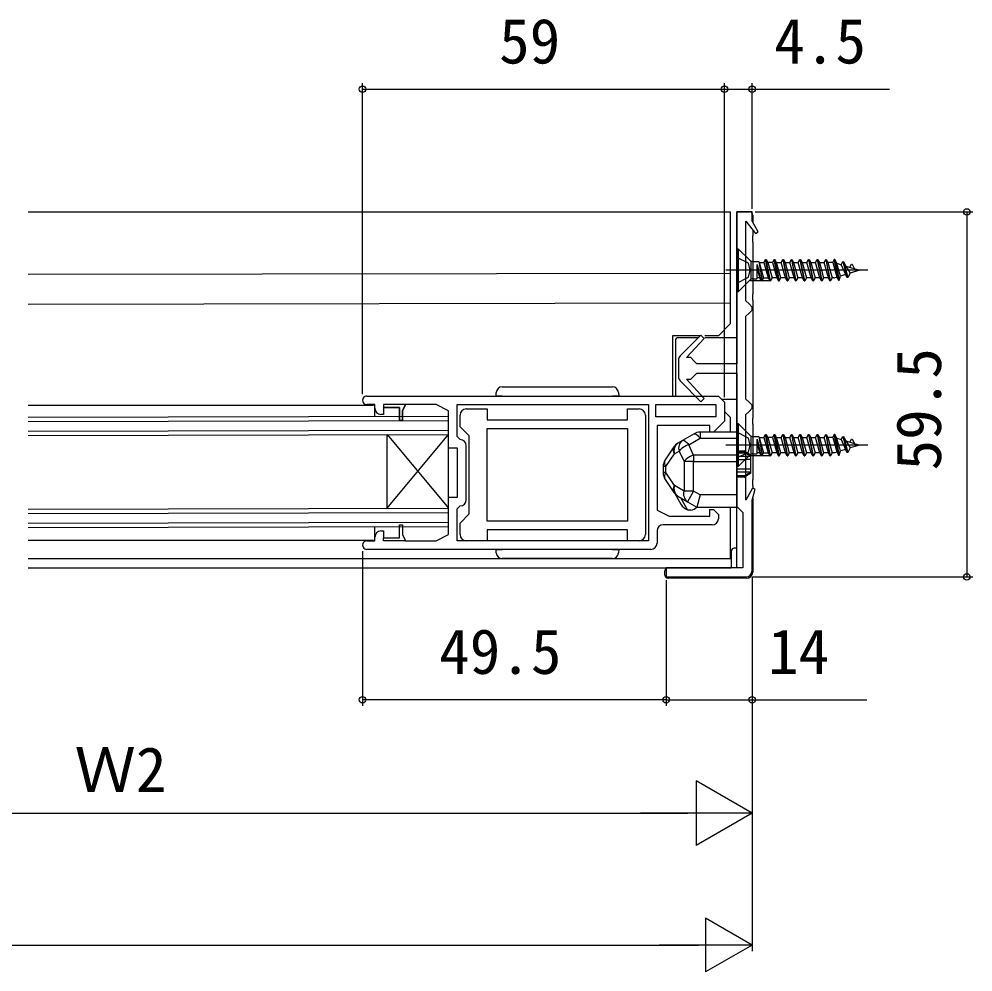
# Model space of a CAD drawing. Units: millimetres, scale not verified. Extents: x -438 to 438, y -652 to 648.
# Drawn here: x -107 to 48.5, y -316.4 to -161.1 of the extents above; entities that cross this region are included whole.
import ezdxf
from ezdxf.enums import TextEntityAlignment as Align

# ---------------------------------------------------------------- set-up
doc = ezdxf.new("R2010")
doc.units = ezdxf.units.MM
doc.header["$LTSCALE"] = 4
for name, color, linetype in [('0-2_YKK_11', 7, 'Continuous'), ('0-3_YKK_12', 2, 'Continuous'), ('0-4_YKK_13', 4, 'Continuous'), ('0-6_YKK_D', 6, 'Continuous')]:
    doc.layers.add(name, color=color, linetype=linetype)
doc.styles.add('ＭＳ ゴシック', font='')
doc.styles.get('ＭＳ ゴシック').set_extended_font_data('MS Gothic')

msp = doc.modelspace()

# ---------------------------------------------------------------- linework, layer by layer
at = {"layer": '0-2_YKK_11'}
for p, q in [((10, -250.5), (10, -192.5)), ((0.5, -216.659), (0.5, -219.341)), ((-4.9, -225.6), (-4.9, -245.1)), ((-34.1, -239.4), (-34.1, -230.6)), ((6, -243.5), (-2, -243.5)), ((-3, -244.5), (-3, -246.5)), ((-4, -247.5), (-50.3, -247.5))]:
    msp.add_line(p, q, dxfattribs=at)
for points in [[(10, -192.5), (10, -217.25), (3.5, -217.25), (3, -216.75), (2.5, -216.25), (1.782, -216.25), (4.696, -213.119), (4.118, -212.566), (0.787, -215.958)], [(12.5, -251), (12.5, -239.5), (12.998, -237.691), (12.541, -237.511), (11.5, -239.5), (11.5, -225.5), (12, -225), (12.5, -224.5), (12.5, -224), (12, -223.5), (11.5, -223), (11.5, -209.5), (12, -209), (12.5, -208.5), (12.5, -208), (12, -207.5), (11.5, -207), (11.5, -194), (13.064, -196.018), (13.477, -195.744), (12.5, -194), (12.5, -192.5), (10, -192.5)], [(0.787, -220.042), (4.118, -223.434), (4.696, -222.881), (1.782, -219.75), (2.5, -219.75), (3, -219.25), (3.5, -218.75), (10, -218.75), (10, -240.5), (10.5, -241), (11, -241.5), (11, -250.5), (-1.5, -250.5), (-1.5, -252), (11.5, -252)], [(-50.3, -222.5), (7, -222.5), (8, -223.5), (8, -226.6), (6.2, -228.4), (5.6, -228.4), (5.6, -227.3), (-3, -227.3), (-3, -241.1), (-1, -242.1), (5.6, -242.1), (5.6, -241), (6.2, -241), (7, -241.8), (7, -242.5)], [(-49, -224.5), (-49, -223.9), (-50.3, -223.9)], [(-48, -244.5), (-47.6, -244.5), (-47.6, -245.6), (-45, -245.6), (-45, -243.5), (-44.5, -243.5), (-44.5, -245.1), (-44, -246.1), (-39, -246.1), (-37, -245.1), (-37, -239), (-35.5, -239), (-35.5, -231), (-37, -231), (-37, -224.9), (-39, -223.9), (-44, -223.9), (-44.5, -224.9), (-44.5, -226.5), (-45, -226.5), (-45, -224.4), (-47.6, -224.4), (-47.6, -225.5), (-48, -225.5)], [(-35.6, -223.9), (-4.4, -223.9), (-4.4, -246.1), (-35.6, -246.1), (-35.6, -240.9), (-35.1, -240.4)], [(-35.1, -229.6), (-35.6, -229.1), (-35.6, -223.9)], [(-34.1, -224.6), (-30.7, -224.6), (-30.7, -226.4)], [(-30.7, -226.4), (-7.8, -226.4), (-7.8, -224.6), (-5.9, -224.6)], [(-35.1, -245.1), (-35.1, -243.2), (-33.6, -241.7), (-33.6, -229), (-35.1, -227.5), (-35.1, -225.6)], [(-50.3, -246.1), (-49, -246.1), (-49, -245.5)], [(-5.9, -246.1), (-7.8, -246.1), (-7.8, -244.3), (-30.7, -244.3), (-30.7, -246.1), (-34.1, -246.1)]]:
    msp.add_lwpolyline(points, dxfattribs=at)
for points in [[(-44, -223.9), (-47.6, -223.9), (-47.6, -224.4), (-45, -224.4), (-45, -226.5), (-44.5, -226.5), (-44.5, -224.9)], [(-3.2, -223.9), (6.6, -223.9), (6.6, -225.9), (-3.2, -225.9)], [(-30.7, -227.8), (-7.8, -227.8), (-7.8, -242.9), (-30.7, -242.9)], [(-44, -246.1), (-47.6, -246.1), (-47.6, -245.6), (-45, -245.6), (-45, -243.5), (-44.5, -243.5), (-44.5, -245.1)]]:
    msp.add_lwpolyline(points, close=True, dxfattribs=at)
for centre, radius, start, end in [((1.5, -216.659), 1, 135.51576, 180.00003), ((1.5, -219.341), 1, 179.99997, 224.48424), ((-50.3, -223.2), 0.7, 89.99999, 270.00001), ((-48, -224.5), 1, 180.00001, 269.99999), ((-34.1, -225.6), 1, 90.00001, 179.99999), ((-5.9, -225.6), 1, 0.00001, 89.99999), ((-35.1, -230.6), 1, 0.00001, 89.99999), ((-35.1, -239.4), 1, 270.00001, 359.99999), ((6, -242.5), 1, 270.00001, 359.99999), ((-2, -244.5), 1, 90.00001, 179.99999), ((-48, -245.5), 1, 90.00001, 179.99999), ((-34.1, -245.1), 1, 180.00001, 269.99999), ((-5.9, -245.1), 1, 270.00001, 359.99999), ((-50.3, -246.8), 0.7, 89.99999, 270.00001), ((-4, -246.5), 1, 270.00001, 359.99999), ((11.5, -251), 1, 270.00001, 359.99999)]:
    msp.add_arc(centre, radius, start, end, dxfattribs=at)
at = {"layer": '0-3_YKK_12'}
for p, q in [((-105.5, -192.5), (9, -192.5)), ((9, -210.7), (9, -192.5)), ((-105.5, -202.635), (9, -202.5)), ((9, -207.381), (-105.5, -207.566)), ((7, -212.7), (9, -210.7)), ((7, -212.7), (4.771, -212.7)), ((-105.5, -224.002), (-49.2, -224)), ((-49.001, -225.805), (-49, -224.385)), ((8, -225), (9, -226)), ((-105.5, -225.946), (-37, -225.775)), ((-105.5, -226.646), (-37, -226.475)), ((-37, -243.775), (-37, -225.775)), ((9, -228.4), (9, -226)), ((-105.5, -228.246), (-37, -228.075)), ((-105.5, -228.946), (-37, -228.775)), ((-47, -240.8), (-37, -228.775)), ((-47, -240.8), (-47, -228.8)), ((-47, -228.8), (-37, -240.775)), ((-105.5, -240.946), (-37, -240.775)), ((9, -249), (9, -240.6)), ((-105.5, -241.646), (-37, -241.475)), ((-105.5, -243.244), (-37, -243.075)), ((-105.5, -243.946), (-37, -243.775)), ((-49, -245.608), (-49, -243.805)), ((-105.5, -246.002), (-49.203, -246.002)), ((-105.5, -249), (9, -249)), ((-105.5, -250.5), (-0.924, -250.5))]:
    msp.add_line(p, q, dxfattribs=at)
msp.add_lwpolyline([(3.987, -212.7), (-0.5, -212.7), (-0.5, -222.499)], dxfattribs=at)
at = {"layer": '0-4_YKK_13'}
for p, q in [((10, -213), (10, -192.5)), ((10, -192.5), (12.1, -192.5)), ((12.6, -193), (12.6, -194.178)), ((12.6, -195.419), (12.6, -196.4)), ((12.6, -197.4), (12.6, -196.4)), ((12.6, -197.4), (12.6, -205.9)), ((12.116, -200.366), (10.25, -198.5)), ((26.6, -203.631), (25.9, -200.25)), ((26, -200.25), (26.7, -203.631)), ((27.3, -200.583), (28, -203.203)), ((27.4, -200.583), (28.1, -203.203)), ((31.347, -202), (8.212, -202)), ((12.35, -203.4), (12.35, -200.6)), ((13.35, -201.878), (13.735, -203.24)), ((13.582, -200.6), (14.119, -203.714)), ((13.666, -200.76), (14.366, -203.24)), ((14.435, -200.76), (15.135, -203.24)), ((25.635, -200.76), (26.335, -203.121)), ((27.035, -201.093), (27.735, -202.693)), ((27.785, -201.323), (28.485, -202.463)), ((10.25, -205.5), (12.116, -203.634)), ((16.535, -203.24), (15.766, -203.24)), ((17.935, -203.24), (17.166, -203.24)), ((19.335, -203.24), (18.566, -203.24)), ((20.735, -203.24), (19.966, -203.24)), ((22.135, -203.24), (21.366, -203.24)), ((23.535, -203.24), (22.766, -203.24)), ((24.935, -203.24), (24.166, -203.24)), ((25.825, -203.24), (25.566, -203.24)), ((15.294, -203.75), (12.165, -203.75)), ((15.4, -203.75), (15.5, -203.75)), ((16.8, -203.75), (16.9, -203.75)), ((18.2, -203.75), (18.3, -203.75)), ((19.6, -203.75), (19.7, -203.75)), ((21, -203.75), (21.1, -203.75)), ((22.4, -203.75), (22.5, -203.75)), ((23.8, -203.75), (23.9, -203.75)), ((25.2, -203.75), (25.3, -203.75)), ((12.6, -206.9), (12.6, -205.9)), ((12.6, -206.9), (12.6, -226.1)), ((3.692, -213), (0.5, -213)), ((10, -213), (4.771, -213)), ((0, -213.5), (0, -216.207)), ((0, -216.207), (0, -219.793)), ((0, -219.793), (0, -222.499)), ((-29.25, -222.5), (-29.221, -221.947)), ((-28.222, -221), (-10.278, -221)), ((-28.251, -222.5), (-29.25, -222.5)), ((-28.251, -222.5), (-10.249, -222.5)), ((7.501, -223), (10, -223)), ((10, -228.399), (10, -223)), ((12.116, -228.866), (10.25, -227)), ((12.6, -227.1), (12.6, -226.1)), ((10, -228.4), (4.031, -228.4)), ((4.031, -228.4), (4.031, -229.377)), ((10, -229.377), (10, -228.4)), ((12.6, -227.1), (12.6, -236.1)), ((2.161, -230.446), (4.031, -229.377)), ((4.031, -229.377), (10, -229.377)), ((12.35, -231.9), (12.35, -229.1)), ((13.582, -229.1), (14.119, -232.214)), ((13.666, -229.26), (14.366, -231.74)), ((14.435, -229.26), (15.135, -231.74)), ((25.635, -229.26), (26.335, -231.621)), ((26.6, -232.131), (25.9, -228.75)), ((26, -228.75), (26.7, -232.131)), ((27.035, -229.593), (27.735, -231.193)), ((27.3, -229.083), (28, -231.703)), ((27.4, -229.083), (28.1, -231.703)), ((27.785, -229.823), (28.485, -230.963)), ((-0.262, -230.793), (-1.664, -232.896)), ((-0.16, -231.902), (0.599, -231.469)), ((0.599, -231.469), (1.4, -233.15)), ((31.347, -230.5), (8.212, -230.5)), ((10, -231.45), (11.284, -231.45)), ((11.284, -231.664), (10, -231.664)), ((11.284, -231.45), (11.284, -231.664)), ((11.434, -231.6), (12.3, -232.1)), ((11.434, -231.6), (11.434, -231.746)), ((13.35, -230.378), (13.735, -231.74)), ((-1.562, -234.006), (-0.16, -231.902)), ((2.961, -232.127), (2.961, -233.15)), ((2.961, -233.15), (10, -233.15)), ((10, -231.746), (11.434, -231.746)), ((12.3, -232.35), (10, -232.35)), ((10, -232.85), (11.434, -232.85)), ((10, -233.15), (10, -238.6)), ((10.25, -234), (12.116, -232.134)), ((11.434, -231.746), (12.3, -232.301)), ((11.434, -232.85), (11.434, -234.35)), ((15.294, -232.25), (12.165, -232.25)), ((12.3, -232.301), (12.3, -232.1)), ((12.3, -232.35), (12.3, -232.301)), ((12.3, -232.85), (12.3, -232.35)), ((15.4, -232.25), (15.5, -232.25)), ((16.535, -231.74), (15.766, -231.74)), ((16.8, -232.25), (16.9, -232.25)), ((17.935, -231.74), (17.166, -231.74)), ((18.2, -232.25), (18.3, -232.25)), ((19.335, -231.74), (18.566, -231.74)), ((19.6, -232.25), (19.7, -232.25)), ((20.735, -231.74), (19.966, -231.74)), ((21, -232.25), (21.1, -232.25)), ((22.135, -231.74), (21.366, -231.74)), ((22.4, -232.25), (22.5, -232.25)), ((23.535, -231.74), (22.766, -231.74)), ((23.8, -232.25), (23.9, -232.25)), ((24.935, -231.74), (24.166, -231.74)), ((25.2, -232.25), (25.3, -232.25)), ((25.825, -231.74), (25.566, -231.74)), ((-2, -234.006), (-2, -234.994)), ((-1.562, -234.006), (-2, -234.006)), ((-1.562, -234.994), (-1.562, -234.006)), ((10, -234.35), (11.434, -234.35)), ((11.434, -234.35), (12.3, -234.35)), ((12.3, -234.85), (12.3, -234.35)), ((-1.562, -234.994), (-2, -234.994)), ((-1.664, -236.104), (-0.262, -238.207)), ((-0.16, -237.098), (-1.562, -234.994)), ((10, -234.85), (12.3, -234.85)), ((10, -235.454), (11.434, -235.454)), ((11.284, -235.536), (10, -235.536)), ((11.284, -235.75), (10, -235.75)), ((11.284, -235.536), (11.284, -235.75)), ((12.3, -234.899), (11.434, -235.454)), ((12.3, -235.1), (11.434, -235.6)), ((11.434, -235.454), (11.434, -235.6)), ((12.3, -234.899), (12.3, -234.85)), ((12.3, -235.1), (12.3, -234.899)), ((12.6, -237.1), (12.6, -236.1)), ((1.4, -237.989), (-0.16, -237.098)), ((12.6, -237.1), (12.6, -237.45)), ((-0.115, -238.4), (0.892, -240.146)), ((0.41, -238.834), (1.969, -239.725)), ((1.987, -241.041), (0.861, -239.092)), ((2.961, -237.989), (1.4, -237.989)), ((2.961, -237.989), (1.969, -239.725)), ((4.031, -238.6), (2.961, -237.989)), ((10, -238.6), (4.031, -238.6)), ((12.6, -239.137), (12.6, -251.202)), ((1.969, -239.725), (3.5, -240.6)), ((10, -247.3), (10, -240.599)), ((2.499, -241.1), (2.199, -241.1)), ((-10.249, -247.5), (-9.25, -247.5)), ((-9.25, -247.5), (-9.279, -248.052)), ((9.1, -247.8), (9.1, -250.3)), ((10, -247.3), (9.6, -247.3)), ((-10.278, -249), (-28.222, -249)), ((9.1, -250.3), (9.1, -250.5)), ((-1.7, -251.701), (-1.7, -251)), ((-1.199, -250.5), (9.1, -250.5)), ((11.602, -252.2), (-1.201, -252.2))]:
    msp.add_line(p, q, dxfattribs=at)
for points in [[(10.25, -205.5), (10, -205.5), (10, -198.5), (10.25, -198.5)], [(10.25, -234), (10, -234), (10, -227), (10.25, -227)]]:
    msp.add_lwpolyline(points, close=True, dxfattribs=at)
for points in [[(10, -204.1), (11.916, -203.145), (12.201, -202), (11.916, -200.855), (10, -199.9)], [(12.682, -200.6), (13.582, -200.6), (13.666, -200.76), (14.435, -200.76), (14.7, -200.25), (14.8, -200.25), (15.066, -200.76), (15.766, -203.24), (15.5, -203.75), (14.8, -200.25)], [(13.946, -203.645), (14.119, -203.714), (14.366, -203.24), (15.135, -203.24), (15.4, -203.75), (14.7, -200.25)], [(16.1, -200.25), (15.835, -200.76), (15.066, -200.76)], [(15.835, -200.76), (16.535, -203.24), (16.8, -203.75), (16.1, -200.25), (16.2, -200.25), (16.9, -203.75), (17.166, -203.24), (16.466, -200.76), (16.2, -200.25)], [(16.466, -200.76), (17.235, -200.76), (17.5, -200.25), (17.6, -200.25), (17.866, -200.76), (18.566, -203.24), (18.3, -203.75), (17.6, -200.25)], [(17.5, -200.25), (18.2, -203.75), (17.935, -203.24), (17.235, -200.76)], [(17.866, -200.76), (18.635, -200.76), (18.9, -200.25), (19, -200.25), (19.266, -200.76), (19.966, -203.24), (19.7, -203.75), (19, -200.25)], [(18.9, -200.25), (19.6, -203.75), (19.335, -203.24), (18.635, -200.76)], [(19.266, -200.76), (20.035, -200.76), (20.3, -200.25), (20.4, -200.25), (20.666, -200.76), (21.366, -203.24), (21.1, -203.75), (20.4, -200.25)], [(20.3, -200.25), (21, -203.75), (20.735, -203.24), (20.035, -200.76)], [(20.666, -200.76), (21.435, -200.76), (21.7, -200.25), (21.8, -200.25), (22.066, -200.76), (22.766, -203.24), (22.5, -203.75), (21.8, -200.25)], [(21.7, -200.25), (22.4, -203.75), (22.135, -203.24), (21.435, -200.76)], [(22.066, -200.76), (22.835, -200.76), (23.1, -200.25), (23.2, -200.25), (23.466, -200.76), (24.166, -203.24), (23.9, -203.75), (23.2, -200.25)], [(23.1, -200.25), (23.8, -203.75), (23.535, -203.24), (22.835, -200.76)], [(23.466, -200.76), (24.235, -200.76), (24.5, -200.25), (24.6, -200.25), (24.866, -200.76), (25.566, -203.24), (25.3, -203.75), (24.6, -200.25)], [(24.5, -200.25), (25.2, -203.75), (24.935, -203.24), (24.235, -200.76)], [(26.296, -200.868), (27.035, -201.093), (27.3, -200.583), (27.4, -200.583), (27.785, -201.323), (30, -202), (28.485, -202.463), (28.1, -203.203), (28, -203.203), (27.735, -202.693), (26.885, -202.953), (26.266, -200.76), (26, -200.25), (25.9, -200.25), (25.635, -200.76), (24.866, -200.76)], [(12.682, -203.4), (13.258, -203.4), (13.35, -203.24), (13.35, -201.06), (13.946, -203.645), (13.735, -203.24), (13.35, -203.24)], [(28.435, -201.521), (28.7, -201.011), (28.8, -201.011), (29.185, -201.751)], [(26.059, -203.205), (26.335, -203.121), (26.6, -203.631), (26.7, -203.631), (26.885, -202.953)], [(-9.279, -221.947), (-9.25, -222.5), (-10.249, -222.5)], [(10, -232.6), (11.916, -231.645), (12.201, -230.5), (11.916, -229.355), (10, -228.4)], [(3.039, -228.664), (1.168, -229.732), (0.41, -230.166)], [(1.168, -229.732), (1.246, -229.71), (1.341, -229.722), (1.452, -229.767), (1.577, -229.845), (1.713, -229.954), (1.857, -230.093), (2.007, -230.258), (2.161, -230.446)], [(3.039, -228.664), (3.116, -228.641), (3.212, -228.653), (3.323, -228.698), (3.447, -228.776), (3.583, -228.886), (3.728, -229.024), (3.878, -229.189), (4.031, -229.377)], [(10, -233.15), (10, -232.127), (10, -229.377)], [(12.682, -229.1), (13.582, -229.1), (13.666, -229.26), (14.435, -229.26), (14.7, -228.75), (14.8, -228.75), (15.066, -229.26), (15.766, -231.74), (15.5, -232.25), (14.8, -228.75)], [(12.682, -231.9), (13.258, -231.9), (13.35, -231.74), (13.35, -229.56), (13.946, -232.145), (13.735, -231.74), (13.35, -231.74)], [(13.946, -232.145), (14.119, -232.214), (14.366, -231.74), (15.135, -231.74), (15.4, -232.25), (14.7, -228.75)], [(16.1, -228.75), (15.835, -229.26), (15.066, -229.26)], [(15.835, -229.26), (16.535, -231.74), (16.8, -232.25), (16.1, -228.75), (16.2, -228.75), (16.9, -232.25), (17.166, -231.74), (16.466, -229.26), (16.2, -228.75)], [(16.466, -229.26), (17.235, -229.26), (17.5, -228.75), (17.6, -228.75), (17.866, -229.26), (18.566, -231.74), (18.3, -232.25), (17.6, -228.75)], [(17.5, -228.75), (18.2, -232.25), (17.935, -231.74), (17.235, -229.26)], [(17.866, -229.26), (18.635, -229.26), (18.9, -228.75), (19, -228.75), (19.266, -229.26), (19.966, -231.74), (19.7, -232.25), (19, -228.75)], [(18.9, -228.75), (19.6, -232.25), (19.335, -231.74), (18.635, -229.26)], [(19.266, -229.26), (20.035, -229.26), (20.3, -228.75), (20.4, -228.75), (20.666, -229.26), (21.366, -231.74), (21.1, -232.25), (20.4, -228.75)], [(20.3, -228.75), (21, -232.25), (20.735, -231.74), (20.035, -229.26)], [(20.666, -229.26), (21.435, -229.26), (21.7, -228.75), (21.8, -228.75), (22.066, -229.26), (22.766, -231.74), (22.5, -232.25), (21.8, -228.75)], [(21.7, -228.75), (22.4, -232.25), (22.135, -231.74), (21.435, -229.26)], [(22.066, -229.26), (22.835, -229.26), (23.1, -228.75), (23.2, -228.75), (23.466, -229.26), (24.166, -231.74), (23.9, -232.25), (23.2, -228.75)], [(23.1, -228.75), (23.8, -232.25), (23.535, -231.74), (22.835, -229.26)], [(23.466, -229.26), (24.235, -229.26), (24.5, -228.75), (24.6, -228.75), (24.866, -229.26), (25.566, -231.74), (25.3, -232.25), (24.6, -228.75)], [(24.5, -228.75), (25.2, -232.25), (24.935, -231.74), (24.235, -229.26)], [(26.296, -229.368), (27.035, -229.593), (27.3, -229.083), (27.4, -229.083), (27.785, -229.823), (30, -230.5), (28.485, -230.963), (28.1, -231.703), (28, -231.703), (27.735, -231.193), (26.885, -231.453), (26.266, -229.26), (26, -228.75), (25.9, -228.75), (25.635, -229.26), (24.866, -229.26)], [(28.435, -230.021), (28.7, -229.511), (28.8, -229.511), (29.185, -230.251)], [(10, -232.127), (2.961, -232.127), (2.161, -230.446)], [(11.284, -231.664), (11.312, -231.662), (11.336, -231.659), (11.368, -231.652), (11.402, -231.637), (11.432, -231.609), (11.434, -231.6)], [(26.059, -231.705), (26.335, -231.621), (26.6, -232.131), (26.7, -232.131), (26.885, -231.453)], [(2.961, -237.989), (2.961, -233.15), (1.4, -233.15), (1.4, -237.989)], [(12.3, -234.35), (12.3, -232.85), (11.434, -232.85)], [(11.434, -235.6), (11.422, -235.577), (11.406, -235.565), (11.364, -235.547), (11.338, -235.541), (11.306, -235.537), (11.284, -235.536)], [(4.031, -238.6), (3.5, -240.6), (10, -240.6), (10, -238.6)], [(-29.221, -248.052), (-29.25, -247.5), (-28.251, -247.5)]]:
    msp.add_lwpolyline(points, dxfattribs=at)
for centre, radius, start, end in [((12.1, -193), 0.5, 0, 90), ((12.682, -199.8), 0.8, 224.99999, 269.99998), ((12.682, -204.2), 0.8, 90, 134.99999), ((25.825, -202.44), 0.8, 269.99998, 286.99998), ((0.5, -213.5), 0.5, 90, 180), ((-28.222, -222), 1, 90, 177), ((-10.278, -222), 1, 3, 90), ((4.031, -230.4), 2, 90, 119.74488), ((2.068, -230.989), 1.546, 125.60247, 198.08496), ((12.682, -228.3), 0.8, 224.99999, 269.99998), ((0.686, -231.265), 1.059, 153.53555, 217.00781), ((1.402, -231.902), 2, 119.74488, 146.30993), ((1.31, -231.422), 1.546, 125.60247, 198.08496), ((3.307, -233.899), 3.638, 108.35855, 138.09256), ((11.284, -231.6), 0.15, 0, 90), ((0, -234.006), 2, 146.30993, 180), ((-0.716, -233.368), 1.059, 153.53555, 217.00781), ((4.107, -235.58), 3.638, 108.35855, 138.09256), ((12.682, -232.7), 0.8, 90, 134.99999), ((25.825, -230.94), 0.8, 269.99998, 286.99998), ((0, -234.994), 2, 180, 213.69007), ((-0.716, -235.632), 1.059, 142.99219, 206.46445), ((11.284, -235.6), 0.15, 270, 0), ((0.686, -237.735), 1.059, 142.99219, 206.46445), ((1.31, -237.578), 1.546, 161.91504, 234.39753), ((1.402, -237.098), 2, 213.69007, 240.25512), ((2.869, -238.468), 1.546, 161.91504, 234.39753), ((2.624, -239.146), 2, 210, 251.40962), ((2.139, -239.133), 2, 280.36249, 312.83389), ((2.624, -239.146), 2, 251.40962, 257.71285), ((-28.222, -248), 1, 183, 270), ((-10.278, -248), 1, 270, 357), ((9.6, -247.8), 0.5, 90, 180)]:
    msp.add_arc(centre, radius, start, end, dxfattribs=at)
for centre, major_axis, ratio, start_param, end_param in [((-1.199, -251), (-0.501, 0), 0.998135, 4.712389, 6.2831853), ((-1.199, -251.699), (0.355, 0.355), 0.99628, 2.358058, 3.9251274), ((11.598, -251.198), (0.71, -0.71), 0.99628, 5.4996506, 7.06672)]:
    msp.add_ellipse(centre, major_axis=major_axis, ratio=ratio, start_param=start_param, end_param=end_param, dxfattribs=at)
at = {"layer": '0-6_YKK_D'}
for p, q in [((-51, -222.2), (-51, -171.5)), ((-51, -172.5), (8, -172.5)), ((8, -222.707), (8, -171.5)), ((8, -222.707), (8, -171.5)), ((12.5, -192), (12.5, -171.5)), ((13, -192.5), (48.5, -192.5)), ((47.5, -192.5), (47.5, -252)), ((-51, -247.8), (-51, -273)), ((-1.5, -252.5), (-1.5, -273)), ((-1.5, -252.5), (-1.5, -273)), ((12.5, -252), (12.5, -273)), ((12.5, -252), (48.5, -252)), ((12.5, -252), (12.5, -291.5)), ((12.5, -261.212), (12.5, -313)), ((-1.5, -272), (-51, -272)), ((12.5, -290.5), (3.407, -285.25)), ((3.407, -285.25), (3.407, -295.75)), ((-177, -290.5), (2, -290.5)), ((12.5, -290.5), (-5.687, -290.5)), ((12.5, -290.5), (3.407, -295.75)), ((12.5, -312), (4.922, -307.625)), ((4.922, -307.625), (4.922, -316.375)), ((-328.75, -312), (3.75, -312)), ((12.5, -312), (-2.655, -312)), ((12.5, -312), (4.922, -316.375))]:
    msp.add_line(p, q, dxfattribs=at)
for points in [[(8, -172.5), (12.5, -172.5), (34.875, -172.5)], [(-1.5, -272), (12.5, -272), (31.182, -272)]]:
    msp.add_lwpolyline(points, dxfattribs=at)
for centre in [(-51, -172.5), (8, -172.5), (8, -172.5), (12.5, -172.5), (47.5, -192.5), (47.5, -252), (-51, -272), (-1.5, -272), (-1.5, -272), (12.5, -272)]:
    msp.add_circle(centre, 0.531, dxfattribs=at)

# ---------------------------------------------------------------- texts
at = {"layer": '0-6_YKK_D', "style": 'ＭＳ ゴシック'}
for s, p in [('59', (-28.744, -170.5)), ('4.5', (16.114, -170.5)), ('49.5', (-38.523, -270)), ('14', (15.091, -270)), ('Ｗ2', (-97.955, -289.25))]:
    msp.add_text(s, height=7.331, dxfattribs=at).set_placement(p, align=Align.BOTTOM_LEFT)
msp.add_text('59.5', height=7.331, rotation=90, dxfattribs=at).set_placement((45.5, -234.636), align=Align.BOTTOM_LEFT)

doc.saveas('drawing.dxf')
